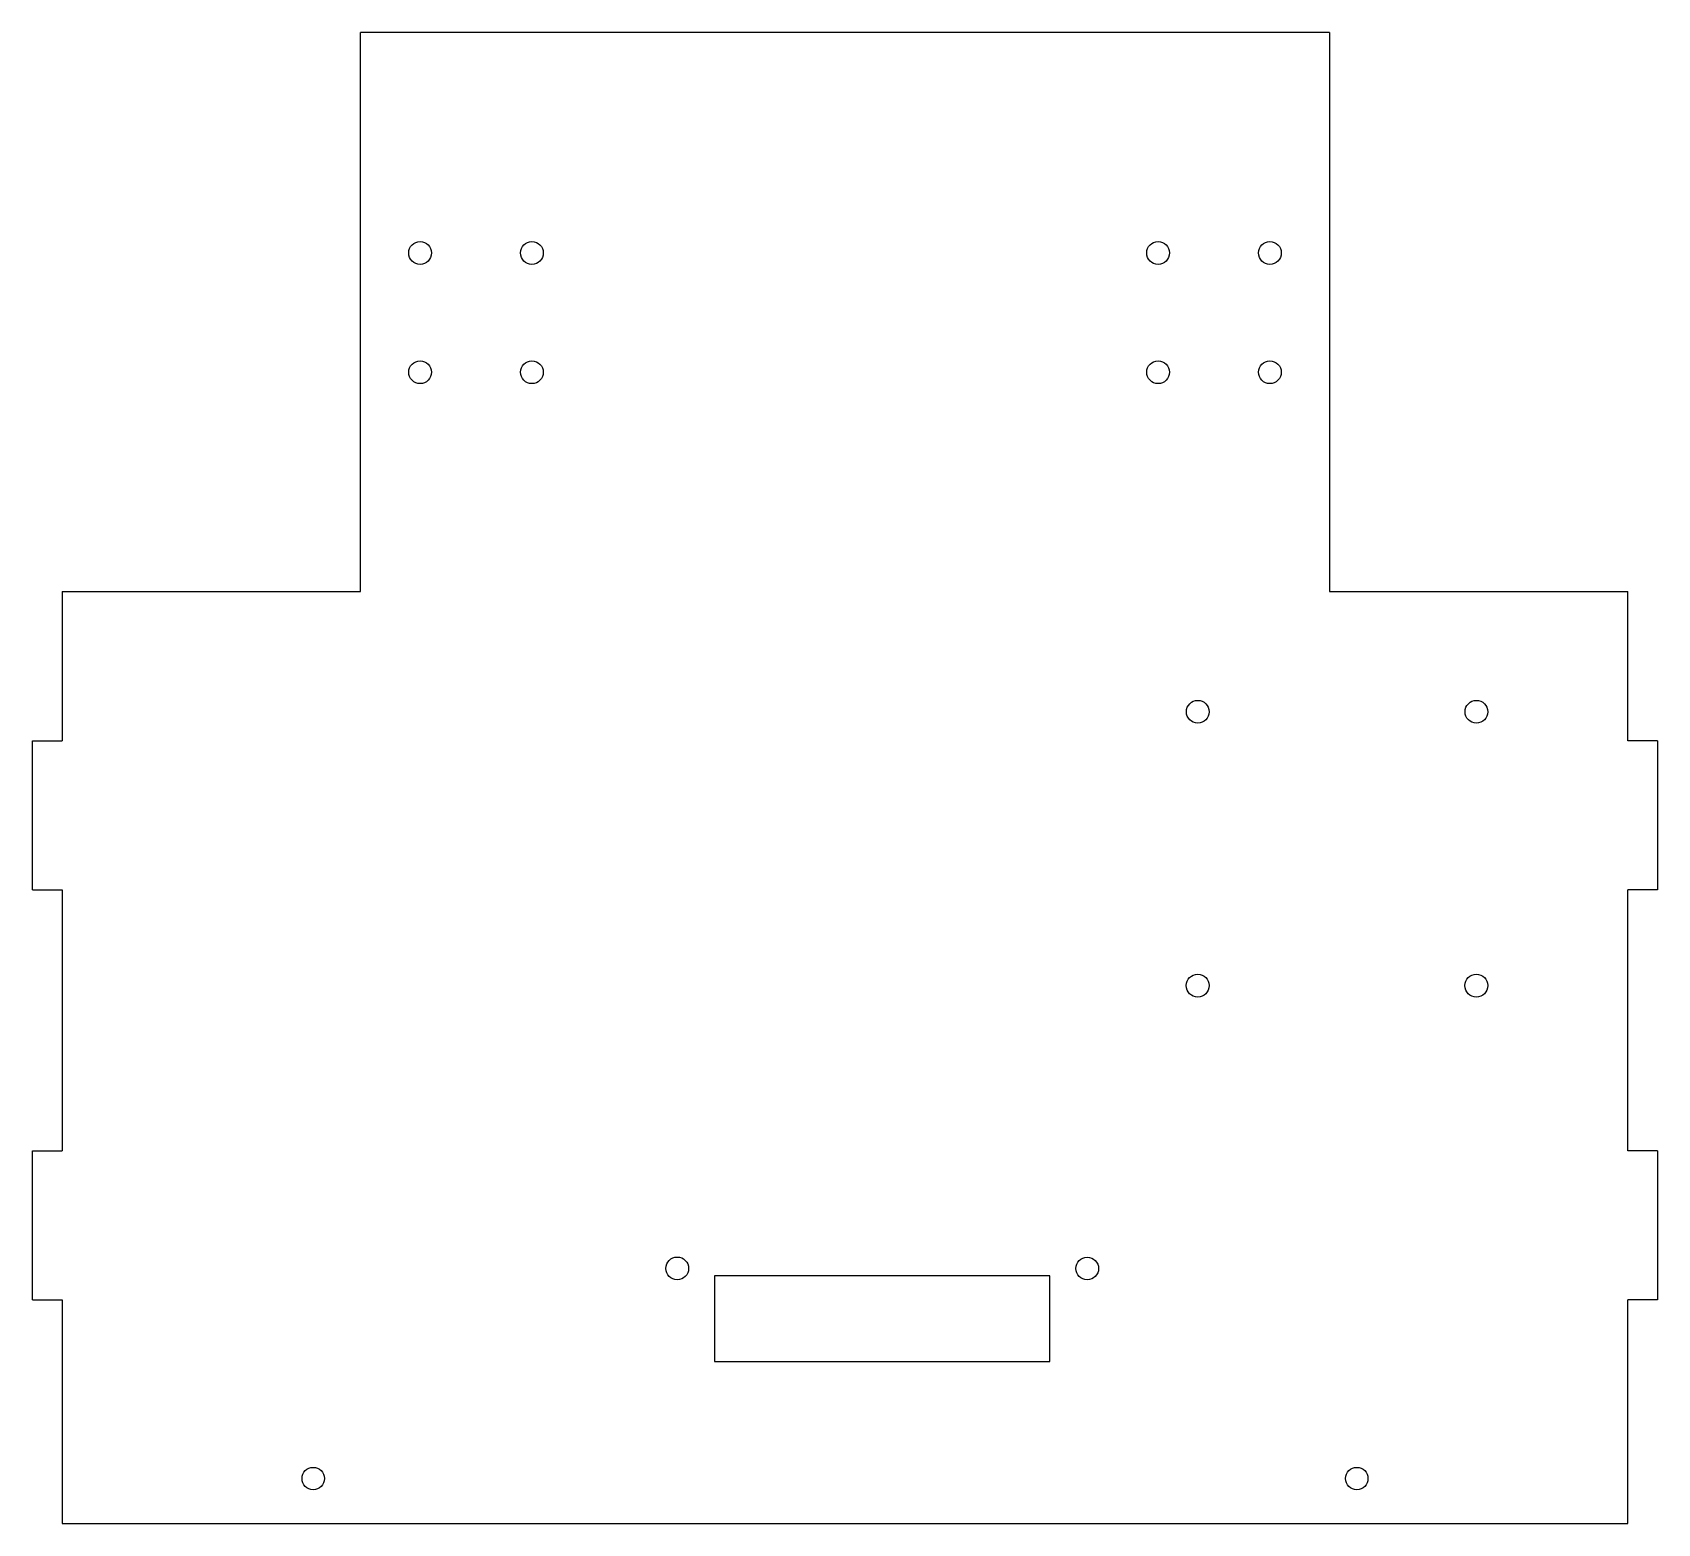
# Model space of a CAD drawing. Header units: millimetres. Extents: x -4 to 214, y 0 to 200.
import ezdxf

# ---------------------------------------------------------------- set-up
doc = ezdxf.new("R2010")
doc.units = ezdxf.units.MM

msp = doc.modelspace()

# ---------------------------------------------------------------- linework, layer by layer
at = {"color": 7, "linetype": 'Continuous', "lineweight": 25}
for p, q in [((170, 200), (40, 200)), ((40, 125), (40, 200)), ((170, 200), (170, 125)), ((0, 125), (40, 125)), ((0, 125), (0, 105)), ((170, 125), (210, 125)), ((210, 105), (210, 125)), ((-4, 105), (0, 105)), ((-4, 85), (-4, 105)), ((214, 105), (210, 105)), ((214, 105), (214, 85)), ((-4, 85), (0, 85)), ((0, 85), (0, 50)), ((210, 50), (210, 85)), ((214, 85), (210, 85)), ((-4, 50), (0, 50)), ((-4, 30), (-4, 50)), ((214, 50), (210, 50)), ((214, 50), (214, 30)), ((132.5, 33.22), (87.5, 33.22)), ((87.5, 33.22), (87.5, 21.72)), ((132.5, 21.72), (132.5, 33.22)), ((-4, 30), (0, 30)), ((0, 30), (0, 0)), ((210, 0), (210, 30)), ((214, 30), (210, 30)), ((87.5, 21.72), (132.5, 21.72)), ((0, 0), (210, 0))]:
    msp.add_line(p, q, dxfattribs=at)
for centre, radius in [((48, 170.43), 1.53), ((63, 170.43), 1.53), ((147, 170.43), 1.53), ((162, 170.43), 1.53), ((48, 154.43), 1.53), ((63, 154.43), 1.53), ((147, 154.43), 1.53), ((162, 154.43), 1.53), ((152.32, 108.89), 1.52), ((189.7, 108.89), 1.52), ((152.32, 72.15), 1.53), ((189.7, 72.15), 1.53), ((82.5, 34.22), 1.52), ((137.5, 34.21), 1.52), ((33.66, 6.03), 1.5), ((173.66, 6.03), 1.5)]:
    msp.add_circle(centre, radius, dxfattribs=at)

doc.saveas('drawing.dxf')
